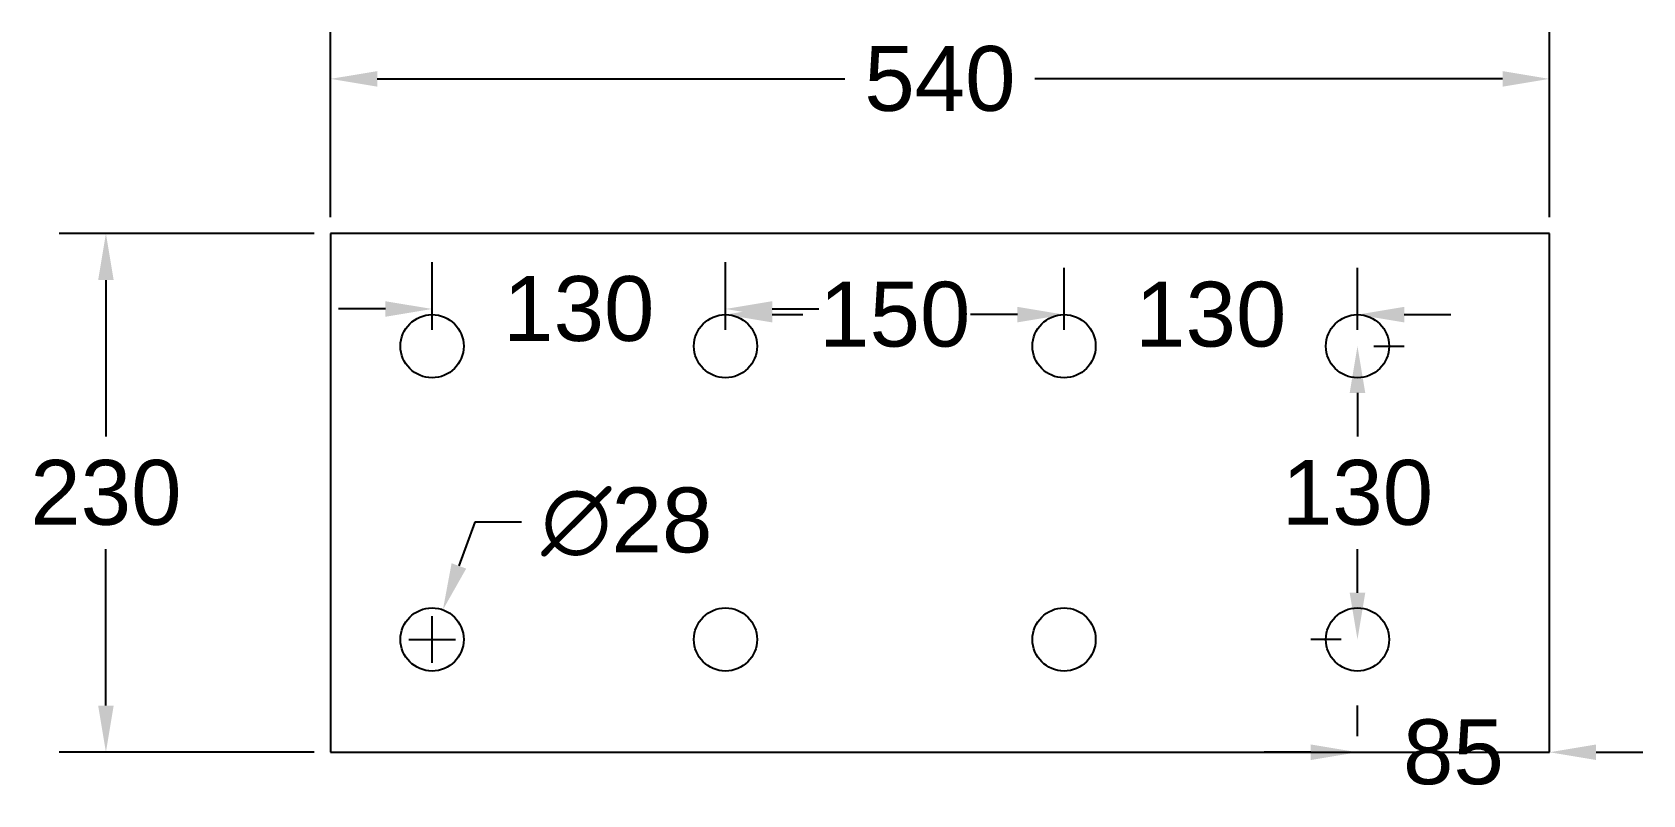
# Model space of a CAD drawing. Header units: millimetres. Extents: x -8003 to -7289, y -14473 to -14135.
import ezdxf

# ---------------------------------------------------------------- set-up
doc = ezdxf.new("R2010")
doc.units = ezdxf.units.MM
doc.header["$MEASUREMENT"] = 0
doc.styles.get("Standard").update_dxf_attribs({"font": 'arial.ttf'})
doc.dimstyles.get("Standard").update_dxf_attribs({"dimscale": 115, "dimtxt": 0.25, "dimasz": 0.18, "dimexe": 0.18, "dimexo": 0.0625, "dimgap": 0.09, "dimtad": 0, "dimtih": 1, "dimtoh": 1, "dimdec": 0, "dimzin": 0, "dimdsep": 46, "dimtxsty": 'Standard', "dimcen": 0.09, "dimclrd": 2, "dimclre": 2, "dimclrt": 3, "dimadec": 0, "dimazin": 0, "dimtfac": 1, "dimtdec": 0, "dimtofl": 0, "dimtmove": 0, "dimatfit": 3, "dimfxl": 1, "dimtolj": 1, "dimtzin": 0, "dimarcsym": 0})

# ---------------------------------------------------------------- blocks, each defined once
blk = doc.blocks.new('*D7')
at = {"color": 2, "lineweight": -2}
for p, q in [((-7806.52, -14352.45), (-7813.61, -14371.9)), ((-7785.82, -14352.45), (-7806.52, -14352.45)), ((-7825.5, -14414.85), (-7825.5, -14394.15)), ((-7835.85, -14404.5), (-7815.15, -14404.5))]:
    blk.add_line(p, q, dxfattribs=at)
at = {"color": 2}
blk.add_solid([(-7816.85, -14370.72), (-7810.37, -14373.08), (-7820.7, -14391.35)], dxfattribs=at)
at = {"layer": 'Defpoints', "color": 0}
for p in [(-7820.7, -14391.35), (-7830.3, -14417.65)]:
    blk.add_point(p, dxfattribs=at)
at = {"color": 3, "insert": (-7739.21, -14352.45), "char_height": 28.75, "attachment_point": 5}
blk.add_mtext('\\A1;∅28', dxfattribs=at)
blk = doc.blocks.new('*D6')
at = {"color": 2, "lineweight": -2}
for p, q in [((-7415.5, -14447.3125), (-7415.5, -14433.8)), ((-7330.5, -14447.3125), (-7330.5, -14433.8)), ((-7436.2, -14454.5), (-7456.9, -14454.5)), ((-7309.8, -14454.5), (-7289.1, -14454.5))]:
    blk.add_line(p, q, dxfattribs=at)
at = {"color": 2}
for points in [[(-7436.2, -14451.05), (-7436.2, -14457.95), (-7415.5, -14454.5)], [(-7309.8, -14451.05), (-7309.8, -14457.95), (-7330.5, -14454.5)]]:
    blk.add_solid(points, dxfattribs=at)
at = {"layer": 'Defpoints', "color": 0}
for p in [(-7415.5, -14454.5), (-7330.5, -14454.5), (-7330.5, -14454.5)]:
    blk.add_point(p, dxfattribs=at)
at = {"color": 3, "insert": (-7373, -14454.5), "char_height": 28.75, "attachment_point": 5}
blk.add_mtext('\\A1;85', dxfattribs=at)
blk = doc.blocks.new('*D5')
at = {"color": 2, "lineweight": -2}
for p, q in [((-7408.3125, -14274.5), (-7394.8, -14274.5)), ((-7415.5, -14295.2), (-7415.5, -14314.461221)), ((-7415.5, -14383.8), (-7415.5, -14364.538779)), ((-7422.6875, -14404.5), (-7436.2, -14404.5))]:
    blk.add_line(p, q, dxfattribs=at)
at = {"color": 2}
for points in [[(-7418.95, -14295.2), (-7412.05, -14295.2), (-7415.5, -14274.5)], [(-7418.95, -14383.8), (-7412.05, -14383.8), (-7415.5, -14404.5)]]:
    blk.add_solid(points, dxfattribs=at)
at = {"layer": 'Defpoints', "color": 0}
for p in [(-7415.5, -14274.5), (-7415.5, -14404.5), (-7415.5, -14404.5)]:
    blk.add_point(p, dxfattribs=at)
at = {"color": 3, "insert": (-7415.5, -14339.5), "char_height": 28.75, "attachment_point": 5}
blk.add_mtext('\\A1;130', dxfattribs=at)
blk = doc.blocks.new('*D4')
at = {"color": 2, "lineweight": -2}
for p, q in [((-7545.5, -14267.3125), (-7545.5, -14239.8)), ((-7415.5, -14267.3125), (-7415.5, -14239.8)), ((-7566.2, -14260.5), (-7586.9, -14260.5)), ((-7394.8, -14260.5), (-7374.1, -14260.5))]:
    blk.add_line(p, q, dxfattribs=at)
at = {"color": 2}
for points in [[(-7566.2, -14257.05), (-7566.2, -14263.95), (-7545.5, -14260.5)], [(-7394.8, -14257.05), (-7394.8, -14263.95), (-7415.5, -14260.5)]]:
    blk.add_solid(points, dxfattribs=at)
at = {"layer": 'Defpoints', "color": 0}
for p in [(-7415.5, -14260.5), (-7545.5, -14274.5), (-7415.5, -14274.5)]:
    blk.add_point(p, dxfattribs=at)
at = {"color": 3, "insert": (-7480.5, -14260.5), "char_height": 28.75, "attachment_point": 5}
blk.add_mtext('\\A1;130', dxfattribs=at)
blk = doc.blocks.new('*D3')
at = {"color": 2, "lineweight": -2}
for p, q in [((-7695.5, -14267.31), (-7695.5, -14239.8)), ((-7545.5, -14267.31), (-7545.5, -14239.8)), ((-7674.8, -14260.5), (-7661.21, -14260.5)), ((-7566.2, -14260.5), (-7579.79, -14260.5))]:
    blk.add_line(p, q, dxfattribs=at)
at = {"color": 2}
for points in [[(-7674.8, -14257.05), (-7674.8, -14263.95), (-7695.5, -14260.5)], [(-7566.2, -14257.05), (-7566.2, -14263.95), (-7545.5, -14260.5)]]:
    blk.add_solid(points, dxfattribs=at)
at = {"layer": 'Defpoints', "color": 0}
for p in [(-7545.5, -14260.5), (-7695.5, -14274.5), (-7545.5, -14274.5)]:
    blk.add_point(p, dxfattribs=at)
at = {"color": 3, "insert": (-7620.5, -14260.5), "char_height": 28.75, "attachment_point": 5}
blk.add_mtext('\\A1;150', dxfattribs=at)
blk = doc.blocks.new('*D2')
at = {"color": 2, "lineweight": -2}
for p, q in [((-7825.5, -14267.3125), (-7825.5, -14237.3)), ((-7695.5, -14267.3125), (-7695.5, -14237.3)), ((-7846.2, -14258), (-7866.9, -14258)), ((-7674.8, -14258), (-7654.1, -14258))]:
    blk.add_line(p, q, dxfattribs=at)
at = {"color": 2}
for points in [[(-7846.2, -14254.55), (-7846.2, -14261.45), (-7825.5, -14258)], [(-7674.8, -14254.55), (-7674.8, -14261.45), (-7695.5, -14258)]]:
    blk.add_solid(points, dxfattribs=at)
at = {"layer": 'Defpoints', "color": 0}
for p in [(-7695.5, -14258), (-7825.5, -14274.5), (-7695.5, -14274.5)]:
    blk.add_point(p, dxfattribs=at)
at = {"color": 3, "insert": (-7760.5, -14258), "char_height": 28.75, "attachment_point": 5}
blk.add_mtext('\\A1;130', dxfattribs=at)
blk = doc.blocks.new('*D1')
at = {"color": 2, "lineweight": -2}
for p, q in [((-7877.6875, -14224.5), (-7990.7, -14224.5)), ((-7970, -14245.2), (-7970, -14314.461221)), ((-7970, -14433.8), (-7970, -14364.538779)), ((-7877.6875, -14454.5), (-7990.7, -14454.5))]:
    blk.add_line(p, q, dxfattribs=at)
at = {"color": 2}
for points in [[(-7973.45, -14245.2), (-7966.55, -14245.2), (-7970, -14224.5)], [(-7973.45, -14433.8), (-7966.55, -14433.8), (-7970, -14454.5)]]:
    blk.add_solid(points, dxfattribs=at)
at = {"layer": 'Defpoints', "color": 0}
for p in [(-7870.5, -14224.5), (-7970, -14454.5), (-7870.5, -14454.5)]:
    blk.add_point(p, dxfattribs=at)
at = {"color": 3, "insert": (-7970, -14339.5), "char_height": 28.75, "attachment_point": 5}
blk.add_mtext('\\A1;230', dxfattribs=at)
blk = doc.blocks.new('*D0')
at = {"color": 2, "lineweight": -2}
for p, q in [((-7870.5, -14217.31), (-7870.5, -14135.3)), ((-7330.5, -14217.31), (-7330.5, -14135.3)), ((-7849.8, -14156), (-7642.56, -14156)), ((-7351.2, -14156), (-7558.44, -14156))]:
    blk.add_line(p, q, dxfattribs=at)
at = {"color": 2}
for points in [[(-7849.8, -14152.55), (-7849.8, -14159.45), (-7870.5, -14156)], [(-7351.2, -14152.55), (-7351.2, -14159.45), (-7330.5, -14156)]]:
    blk.add_solid(points, dxfattribs=at)
at = {"layer": 'Defpoints', "color": 0}
for p in [(-7330.5, -14156), (-7870.5, -14224.5), (-7330.5, -14224.5)]:
    blk.add_point(p, dxfattribs=at)
at = {"color": 3, "insert": (-7600.5, -14156), "char_height": 28.75, "attachment_point": 5}
blk.add_mtext('\\A1;540', dxfattribs=at)

msp = doc.modelspace()

# ---------------------------------------------------------------- linework, layer by layer
for p, q in [((-7870.5, -14224.5), (-7870.5, -14454.5)), ((-7330.5, -14224.5), (-7870.5, -14224.5)), ((-7330.5, -14454.5), (-7330.5, -14224.5)), ((-7870.5, -14454.5), (-7330.5, -14454.5))]:
    msp.add_line(p, q)
for centre in [(-7825.5, -14274.5), (-7695.5, -14274.5), (-7545.5, -14274.5), (-7415.5, -14274.5), (-7825.5, -14404.5), (-7695.5, -14404.5), (-7545.5, -14404.5), (-7415.5, -14404.5)]:
    msp.add_circle(centre, 14)

# ---------------------------------------------------------------- dimensions: what is measured, and where the dimension line sits
for base, p1, p2, picture, middle in [((-7330.5, -14156), (-7870.5, -14224.5), (-7330.5, -14224.5), '*D0', (-7600.5, -14156)), ((-7695.5, -14258), (-7825.5, -14274.5), (-7695.5, -14274.5), '*D2', (-7760.5, -14258)), ((-7545.5, -14260.5), (-7695.5, -14274.5), (-7545.5, -14274.5), '*D3', (-7620.5, -14260.5)), ((-7415.5, -14260.5), (-7545.5, -14274.5), (-7415.5, -14274.5), '*D4', (-7480.5, -14260.5)), ((-7330.5, -14454.5), (-7415.5, -14454.5), (-7330.5, -14454.5), '*D6', (-7373, -14454.5))]:
    dim = msp.add_linear_dim(base=base, p1=p1, p2=p2, dimstyle='Standard')
    dim.commit()
    dim.dimension.update_dxf_attribs({"geometry": picture, "text_midpoint": middle})
for base, p1, p2, picture, middle in [((-7970, -14454.5), (-7870.5, -14224.5), (-7870.5, -14454.5), '*D1', (-7970, -14339.5)), ((-7415.5, -14404.5), (-7415.5, -14274.5), (-7415.5, -14404.5), '*D5', (-7415.5, -14339.5))]:
    dim = msp.add_linear_dim(base=base, p1=p1, p2=p2, angle=90, dimstyle='Standard')
    dim.commit()
    dim.dimension.update_dxf_attribs({"geometry": picture, "text_midpoint": middle})
dim = msp.add_diameter_dim_2p(p1=(-7830.3, -14417.65), p2=(-7820.7, -14391.35), dimstyle='Standard')
dim.commit()
dim.dimension.update_dxf_attribs({"geometry": '*D7', "text_midpoint": (-7739.21, -14352.45)})

doc.saveas('drawing.dxf')
